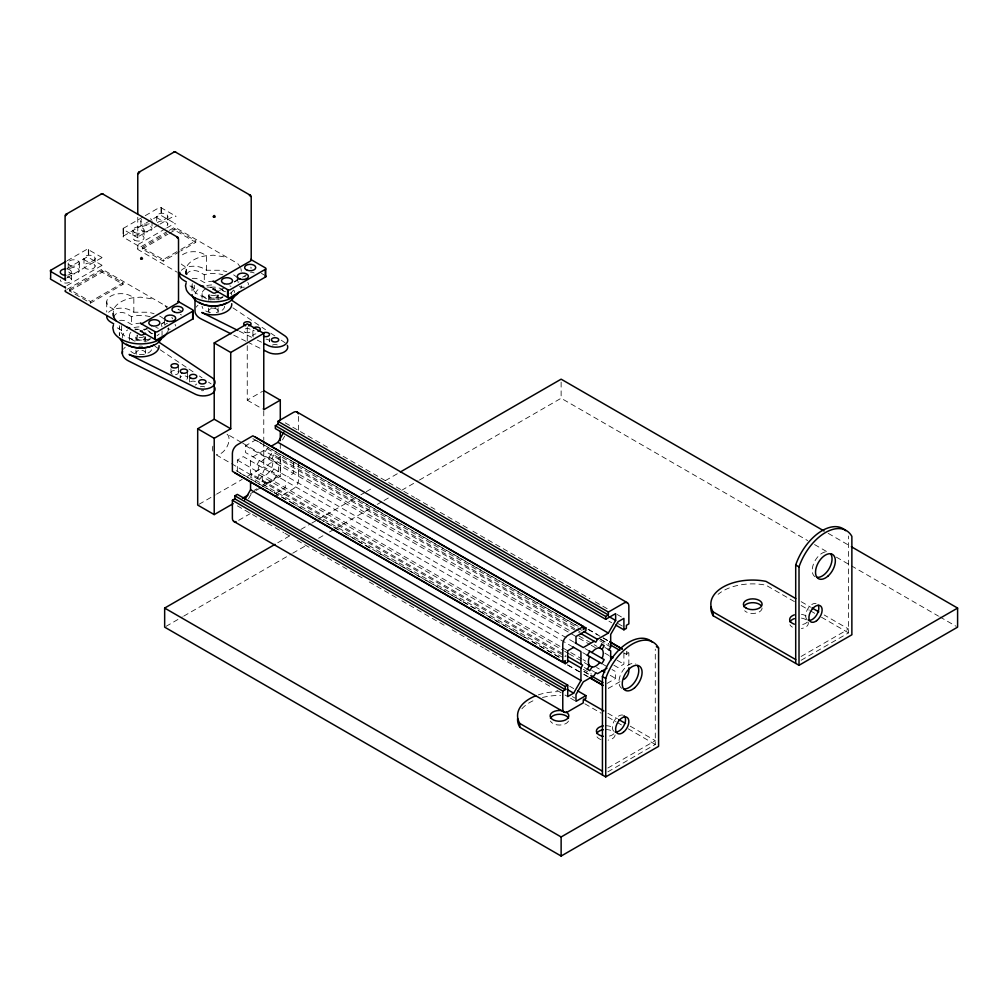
<?xml version="1.0" encoding="UTF-8"?>
<svg xmlns="http://www.w3.org/2000/svg" width="1008" height="1008" viewBox="0 0 1008 1008"><rect width="100%" height="100%" fill="white"/><g stroke="black" fill="none" stroke-linecap="round" stroke-linejoin="round"><path stroke-width="0.75" stroke-dasharray="5 3.75" d="M137.768 249.001L137.768 245.133M237.334 471.492L237.334 460.051L243.268 456.624L572.557 646.745M250.551 460.832L250.551 473.395L565.992 655.515M280.287 472.613L280.287 460.051M293.504 461.954L293.504 473.395L287.582 476.822M298.456 462.143L298.456 480.073A7.006 4.045 -60 0 1 293.504 488.666L280.564 496.138M298.456 430.164L298.456 415.22M613.897 665.217L617.98 667.573L623.902 664.146L623.902 652.705M628.853 664.852L628.853 652.894L626.132 651.332M112.795 316.159L113.74 309.091A27.884 16.103 0 0 1 133.472 297.7L140.692 297.158L154.06 299.174M185.485 274.201L186.43 267.12A27.884 16.103 0 0 1 206.149 255.742L213.368 255.188L226.75 257.216M259.157 465.797L258.98 466.15A10.508 6.073 -60 0 0 258.98 474.73L563.333 650.5M271.694 467.649L271.858 467.296A10.508 6.073 -60 0 0 271.858 458.716L273.798 454.91M257.04 464.587L259.384 460.543M252.202 474.352L250.551 477.212L565.614 659.106M265.419 451.458L267.07 448.598L269.791 447.035M257.04 478.535L259.157 474.881M261.488 461.752L261.702 461.437A10.508 6.073 -60 0 1 269.136 457.141L271.467 453.562L574.661 628.614M248.51 498.708L252.164 492.395M259.384 479.884L261.702 476.305A10.508 6.073 -60 0 0 269.136 472.009L269.363 471.694M282.479 439.879L284.672 436.086M263.768 484.848L265.419 481.988M278.636 459.094L280.287 456.233M271.467 472.916L273.798 468.859M121.59 325.685L121.59 330.334L120.053 332.35A21.357 12.335 0 0 0 119.322 335.551L119.322 327.789M194.279 285.277L194.279 288.376L192.742 290.392A21.357 12.335 0 0 0 192.087 292.509M138.31 245.889L123.631 237.409A1.852 1.071 0 0 1 123.341 236.111L123.341 228.362L143.905 216.43M123.341 236.111L158.773 215.599A1.852 1.071 0 0 1 161.015 215.435L176.085 224.078M67.158 260.744L86.083 249.82A1.852 1.071 0 0 1 88.326 249.644L103.396 258.3M145.253 215.662L158.773 207.85A1.852 1.071 0 0 1 161.015 207.686L176.085 216.329M67.158 268.493L86.083 257.569A1.852 1.071 0 0 1 88.326 257.405L103.396 266.049M66.982 277.805L100.775 258.3A1.852 1.071 0 0 1 103.005 258.124M158.596 224.91L138.31 236.615A1.852 1.071 0 0 0 138.02 237.913L138.31 238.14M159.944 224.129L173.452 216.329A1.852 1.071 0 0 1 175.694 216.166M66.982 285.554L100.775 266.049A1.852 1.071 0 0 1 103.005 265.873M165.35 228.766L138.31 244.377A1.852 1.071 0 0 0 138.02 245.662M166.698 227.984L173.452 224.078A1.852 1.071 0 0 1 175.694 223.915M66.982 289.435L100.775 269.93A1.852 1.071 0 0 1 103.396 269.93L167.656 307.024M168.046 231.084L138.31 248.245A1.852 1.071 0 0 0 138.31 249.757L176.98 272.084M169.407 230.303L173.452 227.959A1.852 1.071 0 0 1 176.085 227.959L237.762 263.567L240.307 267.12M69.565 289.46L102.085 270.686L123.064 282.794L123.064 284.306L90.544 303.08L69.565 290.972L69.565 289.46L90.544 301.568L123.064 282.794M179.487 251.735L163.233 261.122L142.254 249.001L142.254 247.489L166.635 233.415M172.053 230.278L174.775 228.715L195.754 240.824L195.754 242.348L180.848 250.954M69.565 290.972L102.085 272.198L123.064 284.306M142.254 249.001L167.996 234.146M169.344 233.365L174.775 230.227L195.754 242.348M142.254 247.489L163.233 259.598L179.487 250.211M180.848 249.43L195.754 240.824M144.182 330.133L146.891 328.57M161.759 323.858L164.455 322.308M219.58 290.48L224.986 287.356M234.448 281.9L241.202 277.994M242.55 277.213L247.955 274.1M247.25 345.643L247.25 400.151L262.496 391.343M573.98 642.172L245.599 452.579L245.599 445.738L255.515 440.017M252.895 456.788L263.768 450.513L579.411 632.747M199.042 504.29L215.221 494.941M216.569 494.159L242.197 479.367M247.59 476.255L263.768 466.918L280.287 476.456L280.287 454.646M254.255 490.342L256.977 488.767M267.07 482.933L277.956 476.658M250.627 493.58L254.671 491.249M256.019 490.468L261.412 487.355M262.76 486.574L280.287 476.456M275.335 493.429L285.251 487.708L285.251 480.866M275.335 496.289L277.981 494.764M238.631 520.342L250.274 513.614M277.742 542.783L290.002 535.702M300.901 529.414L310.439 523.908M311.8 523.114L317.243 519.977M318.604 519.183L355.396 497.952M360.851 494.802L364.934 492.446M366.295 491.652L373.111 487.721M385.371 480.64L397.631 473.558M166.018 626.359L182.36 616.921M183.721 616.14L291.362 553.997M292.723 553.203L306.344 545.341M318.604 538.259L324.059 535.109M329.515 531.972L333.598 529.603M334.958 528.822L371.75 507.578M377.194 504.441L382.649 501.291M384.01 500.51L389.453 497.36M401.713 490.279L418.068 480.841M419.429 480.047L561.128 398.248L807.736 540.616M623.662 652.756L626.384 654.331L628.853 652.894M606.967 683.462L615.636 678.46L615.636 671.618L611.995 669.514M620.021 681.647L608.378 688.376L608.378 685.516M607.849 768.033L655.288 740.641L629.559 725.785M801.133 656.447L848.572 629.055L824.191 614.981M607.849 771.851L655.288 744.458L655.288 649.165M801.133 660.265L848.572 632.873L848.572 536.017M186.946 274.68A7.119 4.108 0 0 1 191.344 270.887A7.119 4.108 0 0 1 199.105 271.782L204.284 274.768L207.837 273.911A21.357 12.335 0 0 1 222.831 274.768M192.226 278.46A7.119 4.108 0 0 1 199.105 279.531L204.284 282.517L207.837 281.673A21.357 12.335 0 0 1 211.982 281.27M114.509 317.709A7.119 4.108 0 0 1 117.823 313.085A7.119 4.108 0 0 1 126.416 313.74L131.594 316.726L135.16 315.882A21.357 12.335 0 0 1 150.142 316.739M119.536 320.431A7.119 4.108 0 0 1 126.416 321.489L131.594 324.488L135.16 323.631A21.357 12.335 0 0 1 139.293 323.24M181.314 270.333A14.238 8.228 0 0 1 203.717 268.632L206.527 270.245L220.588 270.27A28.589 16.506 0 0 1 226.75 271.744M108.625 312.291A14.238 8.228 0 0 1 131.04 310.59L133.837 312.215L147.899 312.241A28.589 16.506 0 0 1 154.06 313.715M239.274 331.141L251.773 337.365M257.317 340.124L261.488 342.203M233.717 335.16L246.217 341.384M247.603 342.077L261.488 348.982M261.425 273.37L265.356 275.625M138.02 237.913L123.631 229.66A1.852 1.071 0 0 1 123.341 228.362M177.975 309.103L182.196 311.585M828.173 533.345L849.971 545.933M814.54 544.559L826.799 551.628M836.338 557.134L849.971 565.009M851.332 565.79L938.524 616.14M939.884 616.921L956.239 626.359M801.171 601.688L810.659 607.169M794.405 601.6L765.967 585.182A41.58 24.003 0 0 0 718.087 594.342M801.171 605.506L809.298 610.193M810.659 610.974L814.716 613.33M821.482 617.236L851.873 634.775M194.279 288.376L189.038 285.34A7.119 4.108 0 0 1 187.904 284.495M247.25 400.151L262.496 408.958M285.251 422.856L330.221 448.812M335.551 451.899L387.324 481.786M388.685 482.567L414.515 497.486M415.775 498.204L434.914 509.254M440.244 512.341L467.536 528.091M472.878 531.178L542.317 571.271M543.677 572.053L589.907 598.752M595.249 601.826L607.585 608.945M617.098 614.452L622.541 617.589M121.59 330.334L116.348 327.31A7.119 4.108 0 0 1 114.509 325.471M618.219 623.675L622.301 626.031M608.945 621.18L611.667 622.755M588.307 629.294L597.832 634.788M603.263 637.925L608.706 641.075M588.067 629.345L601.663 637.195M603.023 637.988L608.467 641.126M256.876 440.798L577.748 626.056M600.793 639.362L608.945 644.074M252.869 438.682L578.794 626.85M600.541 639.412L608.706 644.125M267.07 448.598L582.511 630.718M599.81 640.71L605.241 643.847M606.602 644.629L610.684 646.985M576.022 629.395L580.104 631.751M604.951 647.489L609.034 649.845M269.363 457.216L571.196 631.474M578.97 635.972L597.038 646.393M241.391 442.411L226.661 433.906A11.68 6.741 -60 0 1 227.367 446.053A11.68 6.741 -60 0 1 216.695 454.671M242.739 443.192L276.217 462.521A11.68 6.741 -60 0 1 272.513 480.614A11.68 6.741 -60 0 1 262.395 474.781A11.68 6.741 -60 0 1 276.217 462.521M245.599 445.738L589.907 644.528M591.268 645.309L595.35 647.665M604.863 653.159L608.945 655.515M617.098 660.227L623.902 664.146M585.081 648.585L589.781 651.294M582.75 652.63L586.152 654.595M602.91 664.272L606.992 666.628M237.334 460.051L569.419 651.773M570.767 652.554L581.654 658.829M583.015 659.623L585.724 661.185M596.61 667.472L599.332 669.035M610.205 675.322L615.636 678.46M564.694 651.294L568.764 653.638M569.155 653.864L587.803 664.637M591.734 670.383L596.106 672.903M216.317 454.91L565.69 656.725M584.338 667.498L587.059 669.073M583.292 669.312L591.444 674.024M236.225 470.66L560.788 658.048M583.897 671.391L589.34 674.528M240.055 473.067L272.689 491.904M274.05 492.685L290.367 502.11M291.652 502.853L306.684 511.522M307.969 512.266L324.286 521.69M325.647 522.472L339.318 530.372M344.673 533.459L356.983 540.565M358.268 541.309L371.939 549.209M377.383 552.346L427.694 581.389M429.055 582.17L461.677 601.02M462.962 601.763L479.279 611.176M480.64 611.957L511.988 630.063M513.274 630.806L526.945 638.694M532.312 641.794L559.579 657.531M583.972 671.618L589.415 674.755M567.58 664.826L582.536 673.457M583.897 674.251L587.979 676.607M567.655 665.066L582.611 673.697M583.972 674.478L588.055 676.834M569.596 686.209L573.665 688.565M607.9 713.286L617.375 718.754M572.38 696.591L575.102 698.166M584.879 703.811L601.121 713.185M607.9 717.091L616.027 721.791M617.375 722.572L621.432 724.916M628.211 728.822L658.589 746.361M237.334 505.827L283.664 532.577M284.924 533.308L291.829 537.289M297.158 540.364L363.888 578.894M369.23 581.969L396.522 597.731M401.852 600.806L446.821 626.774M452.164 629.861L471.303 640.899M472.563 641.63L483.437 647.905M484.798 648.698L551.515 687.217M556.857 690.304L563.661 694.222M565.009 695.016L567.731 696.578M570.553 698.204L574.636 700.56M232.886 307.831L265.532 329.692M270.749 333.182L275.978 336.685M281.194 340.175L285.113 342.796M154.98 346.298L158.899 348.919M160.209 349.801L187.627 368.159M188.924 369.029L194.153 372.532M199.37 376.022L201.978 377.773M208.517 382.145L211.126 383.897M250.664 267.145L250.954 267.372A1.852 1.071 0 0 1 250.954 268.43M165.073 305.537L167.63 309.091M185.485 271.291L186.115 274.075M112.795 313.261L113.74 317.432M626.384 651.281L626.384 654.331M561.128 382.108L561.128 398.248M280.287 443.671L280.287 448.421M269.527 338.474L269.527 341.183M263.768 410.861L263.768 440.446M263.768 441.995L263.768 466.918M252.882 330.649L252.882 336.08M247.25 326.957L247.25 344.093M237.296 276.28L237.296 282.492M218.119 295.369L218.119 300.019M218.119 307.768L218.119 310.88M216.934 295.155L216.934 299.88M209.815 299.88L209.815 293.58A3.566 2.054 0 0 0 210.294 294.613M208.631 295.659L208.631 300.308M208.631 308.057L208.631 311.157M206.527 270.245L206.527 255.717L203.717 254.092A14.238 8.228 0 0 0 181.314 255.793M204.284 274.768L204.284 282.517M202.091 293.58L202.091 298.305M192.011 285.831L192.011 292.03M189.428 377.95L189.428 382.019M187.614 372.393L187.614 377.824M186.379 274.604L186.379 267.334L183.582 265.721A14.238 8.228 0 0 1 181.314 264.02M180.205 375.329L180.205 378.05A3.704 2.142 0 0 1 183.33 375.82A3.704 2.142 0 0 1 187.488 377.383A3.704 2.142 0 0 1 185.233 379.94M178.378 367.063L178.378 372.494M174.775 228.715L174.775 230.227M170.969 368.651L170.969 372.721M167.807 216.455A5.569 3.213 0 0 1 159.453 219.227A5.569 3.213 0 0 1 159.478 213.658A5.569 3.213 0 0 1 167.807 216.455L167.807 224.204M164.619 319.801L164.619 324.45M163.233 259.598L163.233 261.122M162.049 330.889L162.049 335.551M161.393 207.85L161.393 215.599M161.015 207.686L161.015 215.435M156.681 216.43L156.681 221.092M152.032 221.004L152.032 228.753M145.429 337.34L145.429 341.989M145.429 349.738L145.429 352.838M144.245 337.126L144.245 341.851M144.081 230.139L144.081 237.888M140.893 221.029L140.893 228.778M137.768 217.274L137.768 237.371M137.126 335.551L137.126 341.851M135.941 337.617L135.941 340.717M135.941 350.028L135.941 353.128M133.837 312.215L133.837 297.675L131.04 296.062A14.238 8.228 0 0 0 110.893 296.062A14.238 8.228 0 0 0 110.893 307.692L113.702 309.305L113.702 318.024M132.955 230.152L132.955 237.913M131.594 316.726L131.594 324.488M129.415 335.551L129.415 340.276M123.631 228.136L123.631 235.897M123.089 228.904L123.089 236.653M106.722 301.871L106.722 312.052M102.085 270.686L102.085 272.198M95.117 258.426A5.569 3.213 0 0 1 86.764 261.185A5.569 3.213 0 0 1 86.789 255.629A5.569 3.213 0 0 1 95.117 258.426L95.117 266.175A5.569 3.213 0 0 1 86.764 268.934A5.569 3.213 0 0 1 86.789 263.378A5.569 3.213 0 0 1 95.117 266.175M90.544 301.568L90.544 303.08M88.704 249.82L88.704 257.569M88.326 249.644L88.326 257.405M83.992 258.401L83.992 266.15M79.342 262.975L79.342 270.724M67.246 269.01A5.569 3.213 0 0 1 71.392 272.097L71.392 279.859M68.216 262.987L68.216 270.749M212.839 451.105A11.68 6.741 -60 0 1 212.839 446.166M237.523 279.342A27.884 16.103 0 0 1 234.335 281.912M211.919 287.368A27.884 16.103 0 0 1 206.149 286.852M240.836 268.493A27.884 16.103 0 0 1 241.265 271.291M251.143 272.059A1.852 1.071 0 0 1 250.664 272.538M245.36 276.885A5.569 3.213 0 0 1 244.818 276.116M251.647 272.185A5.569 3.213 0 0 1 254.142 273.029M247.691 282.454A5.569 3.213 0 0 1 248.233 284.886M244.289 287.154A5.569 3.213 0 0 1 238.921 286.31M238.052 282.429A5.569 3.213 0 0 1 238.946 281.774M225.565 291.753A5.569 3.213 0 0 1 221.458 288.641M229.824 285.881A5.569 3.213 0 0 1 230.971 286.385M149.26 223.789A5.569 3.213 0 0 1 142.544 223.297A5.569 3.213 0 0 1 141.637 219.416M150.381 218.736A5.569 3.213 0 0 1 151.83 220.172M157.437 222.579A5.569 3.213 0 0 1 166.194 221.936A5.569 3.213 0 0 1 165.01 226.989M233.453 290.039A21.357 12.335 0 0 1 229.736 293.756M222.831 296.894A21.357 12.335 0 0 1 200.554 295.697A21.357 12.335 0 0 1 192.339 283.689M233.642 274.856A28.589 16.506 0 0 1 237.762 278.107M241.265 285.831A27.884 16.103 0 0 1 240.836 288.628M234.007 290.392A21.357 12.335 0 0 1 234.65 292.509M266.011 339.167A3.704 2.142 0 0 1 269.287 340.528A3.704 2.142 0 0 1 268.443 342.808M272.437 345.114A3.704 2.142 0 0 1 277.931 345.278M195.199 293.857A18.396 10.622 0 0 1 200.365 287.998M206.779 285.592A18.396 10.622 0 0 1 214.339 284.911M231.147 292.761A18.396 10.622 0 0 1 231.739 294.953M254.255 330.851A3.704 2.142 0 0 1 253.285 330.158M253.285 336.937A3.704 2.142 0 0 1 253.714 334.618A3.704 2.142 0 0 1 257.557 333.9M196.195 307.213A18.396 10.622 0 0 1 197.946 305.235M209.147 312.266A4.75 2.747 0 0 1 213.62 308.284A4.75 2.747 0 0 1 217.35 312.505M217.955 294.802A4.75 2.747 0 0 1 212.146 298.166A4.75 2.747 0 0 1 210.017 293.58M223.133 296.831A11.277 6.514 0 0 1 216.292 299.867A11.277 6.514 0 0 0 210.458 299.893A11.277 6.514 0 0 1 205.405 288.981M210.458 287.293A11.277 6.514 0 0 1 224.267 291.892M215.888 295.029A3.566 2.054 0 0 1 210.848 295.029M224.645 306.18A11.277 6.514 0 0 1 216.292 312.467M210.458 312.467A11.277 6.514 0 0 1 202.091 306.18M215.888 307.629A3.566 2.054 0 0 1 210.848 307.629M163.876 322.195A27.884 16.103 0 0 1 161.645 323.883M147.899 328.81A27.884 16.103 0 0 1 143.602 329.276A11.277 6.514 0 0 1 151.956 335.551M139.23 329.339A27.884 16.103 0 0 1 134.883 329.011M178.277 309.33A1.852 1.071 0 0 1 178.517 309.872M172.67 318.856A5.569 3.213 0 0 1 171.94 317.243M180.306 314.483A5.569 3.213 0 0 1 181.453 314.987M170.163 329.225A5.569 3.213 0 0 1 167.378 328.784M164.808 325.168A5.569 3.213 0 0 1 167.416 323.228M175.001 324.412A5.569 3.213 0 0 1 175.745 326.025M152.876 333.711A5.569 3.213 0 0 1 148.957 331.443M155.799 327.512A5.569 3.213 0 0 1 158.281 328.356M71.392 272.097A5.569 3.213 0 0 1 67.284 275.209M67.246 276.759A5.569 3.213 0 0 1 71.316 280.413A5.569 3.213 0 0 1 65.356 283.059A5.569 3.213 0 0 1 60.266 279.871M159.188 333.963A21.357 12.335 0 0 1 157.046 335.727M150.142 338.852A21.357 12.335 0 0 1 127.865 337.655A21.357 12.335 0 0 1 119.65 325.647M161.318 324.601A21.357 12.335 0 0 1 161.973 326.718M159.692 316.084A28.589 16.506 0 0 1 164.203 319.234M168.575 327.789A27.884 16.103 0 0 1 167.63 331.96M196.598 384.035A3.704 2.142 0 0 1 195.161 385.056M190.512 381.755A3.704 2.142 0 0 1 196.434 382.297M203.692 390.587A3.704 2.142 0 0 1 201.411 390.663M200.353 386.795A3.704 2.142 0 0 1 204.7 386.933M171.095 373.162A3.704 2.142 0 0 1 173.842 370.516A3.704 2.142 0 0 1 178.315 372.191A3.704 2.142 0 0 1 175.253 374.724M172.343 374.27A3.704 2.142 0 0 1 171.373 373.577M122.321 338.033A18.396 10.622 0 0 1 127.676 329.969M134.089 327.562A18.396 10.622 0 0 1 141.649 326.869M123.518 349.171A18.396 10.622 0 0 1 125.257 347.193M141.914 350.33A4.75 2.747 0 0 1 145.114 353.959M136.458 354.224A4.75 2.747 0 0 1 139.948 350.28M144.913 336.231A4.75 2.747 0 0 1 143.275 339.772A4.75 2.747 0 0 1 137 339.205A4.75 2.747 0 0 1 137.327 335.538M150.444 338.801A11.277 6.514 0 0 1 146.324 341.183M135.047 341.183A11.277 6.514 0 0 1 130.927 332.287M135.047 329.906A11.277 6.514 0 0 1 137.768 329.263M143.766 336.571A3.566 2.054 0 0 1 137.605 336.571M137.252 336.08A3.566 2.054 0 0 1 137.252 335.009M138.902 346.361A3.566 2.054 0 0 1 142.468 346.361M151.578 349.826A11.277 6.514 0 0 1 137.768 354.425M135.047 353.783A11.277 6.514 0 0 1 129.415 348.138M815.132 576.752A14.011 8.089 -60 0 1 814.275 562.174A14.011 8.089 -60 0 1 827.089 551.83M807.131 619.681A9.349 5.393 -60 0 1 807.395 609.475A9.349 5.393 -60 0 1 816.064 603.452M762.098 608.076A9.349 5.393 0 0 1 755.168 613.28A9.349 5.393 0 0 1 744.66 610.772M807.106 622.213A9.349 5.393 0 0 1 801.423 624.733M801.423 614.3A9.349 5.393 0 0 1 807.106 616.82M808.038 621.936A9.349 5.393 0 0 1 801.423 628.538M792.401 627.152A9.349 5.393 0 0 1 789.982 624.733M801.423 618.118A9.349 5.393 0 0 1 807.106 620.638M621.848 688.338A14.011 8.089 -60 0 1 621.848 672.147A14.011 8.089 -60 0 1 635.872 664.058M613.847 731.279A9.349 5.393 -60 0 1 614.111 721.073A9.349 5.393 -60 0 1 622.78 715.05M521.867 708.826A41.58 24.003 0 0 1 535.689 699.64M542.455 697.486A41.58 24.003 0 0 1 560.549 695.47M568.499 721.06A9.349 5.393 0 0 1 559.478 725.054A9.349 5.393 0 0 1 550.444 721.06M538.31 694.877A41.58 24.003 0 0 1 557.462 691.664M613.822 733.799A9.349 5.393 0 0 1 608.152 736.319M605.732 725.71A9.349 5.393 0 0 1 613.822 728.406M615.069 734.92A9.349 5.393 0 0 1 608.152 740.137M601.058 739.595A9.349 5.393 0 0 1 596.698 736.319M605.732 729.527A9.349 5.393 0 0 1 613.822 732.224M134.593 232.42A5.569 3.213 0 0 0 143.892 230.971A5.569 3.213 0 0 0 137.063 227.052A5.569 3.213 0 0 0 134.593 232.42M142.544 231.046A5.569 3.213 0 0 0 151.843 229.585A5.569 3.213 0 0 0 145.001 225.666A5.569 3.213 0 0 0 142.544 231.046M134.593 240.181A5.569 3.213 0 0 0 143.892 238.72A5.569 3.213 0 0 0 137.063 234.801A5.569 3.213 0 0 0 134.593 240.181M245.032 332.3A3.704 2.142 0 0 0 251.017 330.977A3.704 2.142 0 0 0 246.028 328.646A3.704 2.142 0 0 0 245.032 332.3M69.854 265.255A5.569 3.213 0 0 0 79.153 263.806A5.569 3.213 0 0 0 72.324 259.875A5.569 3.213 0 0 0 69.854 265.255M69.854 273.017A5.569 3.213 0 0 0 79.153 271.555A5.569 3.213 0 0 0 72.324 267.637A5.569 3.213 0 0 0 69.854 273.017"/><path stroke-width="1.5" d="M567.353 656.296L582.599 665.104L580.948 667.964L580.948 680.526L573.653 693.164L567.731 696.578L567.731 685.138L565.261 686.561L565.261 689.623L234.864 498.859L232.382 500.296L232.382 518.225A7.006 4.045 -60 0 0 236.061 521.64M565.261 689.623L562.779 691.047L562.779 708.977A7.006 4.045 -60 0 0 567.731 711.837L583.267 702.878L583.267 700.018L585.9 698.494L585.9 695.621L577.748 690.921M583.267 626.573L252.869 435.821L237.334 444.793A7.006 4.045 -60 0 0 232.382 453.373L232.382 471.303L562.779 662.054L562.779 644.125A7.006 4.045 -60 0 1 567.731 635.544L583.267 626.573L583.267 629.433L585.9 627.908L585.9 630.769L575.996 636.489L575.996 643.331M580.948 664.146L580.948 651.584L572.796 646.884M615.749 625.111L623.902 629.811L623.902 618.37L617.98 621.785L610.684 634.423L610.684 646.985L609.034 649.845M113.4 325.156L112.795 327.789L113.74 331.96A28.589 16.506 0 0 0 133.472 343.35A27.884 16.103 0 0 0 167.101 332.968M186.089 283.198L185.485 285.831L186.43 290.002A28.589 16.506 0 0 0 206.149 301.379A27.884 16.103 0 0 0 239.135 291.992M589.541 656.548L589.378 656.901A10.508 6.073 -60 0 0 589.378 665.482L587.437 669.287M602.091 658.4L602.255 658.048A10.508 6.073 -60 0 0 602.255 649.467L599.369 647.741M244.717 499.88L250.551 489.775L250.551 481.925M271.152 446.242L277.956 442.323L283.79 432.218M587.437 655.339L589.781 651.294M623.902 629.811L626.384 628.387L626.384 625.338L628.853 623.902L628.853 605.972A7.006 4.045 -60 0 0 623.902 603.112L608.378 612.07L608.378 614.943L277.981 424.192L275.335 425.716L275.335 428.576L605.732 619.328L615.636 613.607L615.636 620.437L608.353 633.074L597.467 639.349L595.816 642.209L580.57 633.415M601.864 644.314L599.533 647.892A10.508 6.073 -60 0 0 592.099 652.189L591.885 652.504M599.747 662.445L599.533 662.76A10.508 6.073 -60 0 1 592.099 667.057L589.781 670.635L587.059 669.073M602.091 649.316L604.195 645.662L601.474 644.087M66.011 214.326L65.545 214.717A1.6 0.932 0 0 0 65.545 215.636L66.011 215.397A1.852 1.071 -60 0 1 66.944 214.414A1.852 1.071 60 0 0 66.011 214.326L101.279 194.078A1.6 0.932 0 0 1 102.879 194.078L178.063 237.485A1.6 0.932 0 0 1 178.063 238.405L177.597 238.165A1.852 1.071 60 0 0 176.665 237.195A1.852 1.071 -60 0 1 177.597 237.094M138.701 172.355L138.235 172.746A1.6 0.932 0 0 0 138.235 173.678L138.701 173.426A1.852 1.071 -60 0 1 139.633 172.456A1.852 1.071 60 0 0 138.701 172.355L173.968 152.12A1.6 0.932 0 0 1 175.568 152.12L250.74 195.514A1.6 0.932 0 0 1 250.74 196.447L250.286 196.207A1.852 1.071 60 0 0 249.354 195.224A1.852 1.071 -60 0 1 250.286 195.136M65.633 287.847L50.942 279.367A1.852 1.071 0 0 1 50.652 278.082L50.652 270.333L65.81 261.526M140.213 323.165L155.282 331.808A1.852 1.071 0 0 0 157.525 331.645L192.956 311.132A1.852 1.071 0 0 0 192.667 309.834L177.975 301.354M140.213 330.914L155.282 339.557A1.852 1.071 0 0 0 157.525 339.394L192.956 318.881A1.852 1.071 0 0 0 192.956 317.81M212.902 281.194L227.972 289.838A1.852 1.071 0 0 0 230.215 289.674L265.646 269.161A1.852 1.071 0 0 0 265.356 267.876L250.664 259.396M212.902 288.943L227.972 297.599A1.852 1.071 0 0 0 230.215 297.423L265.646 276.91A1.852 1.071 0 0 0 265.646 275.839M145.543 333.232L142.834 334.795A1.852 1.071 0 0 1 140.213 334.795L65.633 291.728A1.852 1.071 0 0 1 65.633 290.216M218.232 291.262L215.523 292.824A1.852 1.071 0 0 1 212.902 292.824L178.315 272.853M233.087 503.698L214.213 514.597L197.694 505.071L197.694 428.765L214.213 419.227L214.213 342.922L247.25 323.845L263.768 333.383L263.768 409.689L280.287 400.151L280.287 420.399M214.213 342.922L230.731 352.46L263.768 333.383M197.694 428.765L214.213 438.304L230.731 428.765L230.731 352.46M277.981 424.192L277.981 421.319L293.504 412.36A7.006 4.045 -60 0 1 298.292 413.834M234.864 498.859L234.864 495.81L237.334 494.386L567.731 685.138M242.525 498.254L247.93 495.142M851.332 546.714L957.6 608.076L957.6 627.152L561.128 856.044L164.657 627.152L164.657 608.076L275.008 544.358M400.352 471.983L561.128 379.172L824.078 530.989M275.335 425.716L605.732 616.468L608.378 614.943M573.653 647.375L567.731 650.803L567.731 662.243L565.261 663.68L234.864 472.928M594.166 641.264L583.292 647.539L575.127 642.827M562.779 662.054L565.261 660.618L565.261 663.68M606.992 668.191L597.467 673.684L595.816 672.739L594.166 675.599L583.292 681.874L575.996 694.512L575.996 701.354L585.9 695.621M517.595 718.502A41.58 24.003 0 0 0 519.826 727.297L605.732 776.891L658.589 746.361L658.589 647.968L656.384 646.695M799.016 665.293L851.873 634.775L851.873 536.382A41.58 24.016 -60 0 0 825.439 532.564A41.58 24.016 -60 0 0 799.016 566.899L799.016 665.293L713.11 615.699A41.58 24.003 0 0 1 710.879 606.904M164.657 608.076L561.128 836.968L957.6 608.076M200 285.377L203.692 286.259M127.31 327.335L129.767 327.928M237.888 330.448L201.802 312.493A18.396 10.622 0 0 0 221.722 313.702A18.396 10.622 0 0 0 231.739 303.673M264.26 343.577L268.418 345.656A11.869 6.854 0 0 0 284.281 345.177A11.869 6.854 0 0 0 285.113 336.017L231.588 300.17M230.945 333.787L201.802 319.271A18.396 10.622 0 0 1 194.998 311.573L194.998 297.625M264.26 350.368L268.418 352.435A11.869 6.854 0 0 0 282.353 352.863A11.869 6.854 0 0 0 287.356 345.341M65.633 280.098L50.942 271.618A1.852 1.071 0 0 1 50.652 270.333M845.725 530.712A41.58 24.016 -60 0 0 795.703 564.984L799.016 566.899M795.766 598.563L765.967 581.364A41.58 24.003 0 0 0 723.026 587.084A41.58 24.003 0 0 0 713.11 611.881L713.11 615.699M812.007 607.95L818.786 611.856M186.379 281.875L183.582 280.262A14.238 8.228 0 0 1 179.89 272.311M713.11 611.881L795.703 659.572M263.768 390.613L280.287 400.151M297.007 412.007L627.404 602.759M113.702 323.845L110.893 322.22A14.238 8.228 0 0 1 106.722 316.411M277.981 421.319L608.378 612.07M608.845 616.518L615.636 620.437M277.956 442.323L608.353 633.074M255.515 437.157L585.9 627.908M610.067 641.857L622.301 648.925M609.827 641.907L622.062 648.976M610.306 644.855L619.819 650.349M583.871 631.499L597.467 639.349M214.213 419.227L230.731 428.765M607.963 649.228L610.684 650.803L610.684 660.215M610.306 656.296L613.028 657.871M589.163 650.941L604.195 659.61L601.864 663.667L586.832 654.986M602.041 670.61L604.762 672.185M587.803 664.637L591.885 666.994M652.441 642.31A41.58 24.016 -60 0 0 602.431 676.582L605.732 678.485L605.732 776.891M567.353 660.114L580.948 667.964M590.776 675.549L603.011 682.605M590.701 678.17L602.935 685.238M589.415 677.628L603.011 685.478M250.551 489.775L580.948 680.526M234.864 495.81L565.261 686.561M566.861 689.233L573.653 693.164M583.519 699.212L603.83 710.942M618.723 719.536L625.502 723.442M232.382 500.296L562.779 691.047M233.831 521.438L564.228 712.19M535.689 695.835A41.58 24.003 0 0 0 519.826 723.479L602.431 771.17M158.899 342.14L212.423 377.987A11.869 6.854 0 0 1 211.592 387.135A11.869 6.854 0 0 1 195.741 387.626L129.112 354.451A18.396 10.622 0 0 0 149.033 355.66A18.396 10.622 0 0 0 159.05 345.643M114.597 318.616L116.298 320.985M795.703 564.984L795.703 663.39M628.853 667.838L628.853 670.824A7.006 4.045 -60 0 1 623.902 679.417M605.732 616.468L605.732 619.328M602.431 676.582L602.431 774.976M561.128 836.968L561.128 856.044M519.826 723.479L519.826 727.297M280.287 431.298L280.287 440.635M265.646 269.161L265.646 276.91M265.356 269.388L265.356 277.137M251.206 196.736L251.206 260.152M227.972 289.838L227.972 297.599M227.581 289.674L227.581 297.423M214.213 438.304L214.213 514.597M192.956 311.132L192.956 318.881M192.667 311.346L192.667 319.108M178.517 238.707L178.517 302.11M155.282 331.808L155.282 339.557M154.904 331.645L154.904 339.394M137.768 173.968L137.768 214.175M122.321 339.583L122.321 353.543M65.092 215.926L65.092 279.342M215.132 289.12A1.852 1.071 0 0 1 213.28 289.12M250.954 259.61A1.852 1.071 0 0 1 250.664 260.908L215.523 281.194A1.852 1.071 0 0 1 213.28 281.371M175.694 152.069A1.852 1.071 -60 0 0 174.775 152.158A1.852 1.071 60 0 0 173.842 152.069M234.65 294.651A21.357 12.335 0 0 1 213.368 305.915A21.357 12.335 0 0 1 192.087 294.651M262.71 333.346A3.704 2.142 0 0 1 267.952 332.766A3.704 2.142 0 0 1 268.783 335.803A3.704 2.142 0 0 1 263.491 336.181M226.384 303.017A18.396 10.622 0 0 1 199.08 302.198M245.675 325.76A3.704 2.142 0 0 1 244.566 322.447A3.704 2.142 0 0 1 250.4 322.623A3.704 2.142 0 0 1 248.686 325.861M253.487 328.016A3.704 2.142 0 0 1 259.472 327.839A3.704 2.142 0 0 1 257.922 331.191M65.331 279.884A1.852 1.071 0 0 1 65.633 278.586M142.456 331.078A1.852 1.071 0 0 1 140.603 331.078M65.848 275.323A5.569 3.213 0 0 1 60.266 272.122A5.569 3.213 0 0 1 65.81 268.897M65.331 287.633A1.852 1.071 0 0 1 65.155 286.814M178.277 301.581A1.852 1.071 0 0 1 177.975 302.866L142.834 323.165A1.852 1.071 0 0 1 140.603 323.329M103.005 194.04A1.852 1.071 -60 0 0 102.085 194.128A1.852 1.071 60 0 0 101.153 194.04M161.318 338.738A21.357 12.335 0 0 1 140.692 347.873A21.357 12.335 0 0 1 120.053 338.738M153.695 344.988A18.396 10.622 0 0 1 126.391 344.156M214.666 387.311A11.869 6.854 0 0 1 209.664 394.821A11.869 6.854 0 0 1 195.741 394.405L129.112 361.242A18.396 10.622 0 0 1 122.522 351.326M830.718 553.934A14.011 8.089 -60 0 1 829.143 568.651A14.011 8.089 -60 0 1 817.186 577.382M818.231 605.241A9.349 5.393 -60 0 1 816.43 615.334A9.349 5.393 -60 0 1 808.391 620.311M794.342 624.191A9.349 5.393 0 0 1 794.342 614.842M743.728 606.677A9.349 5.393 0 0 1 751.54 602.721A9.349 5.393 0 0 1 760.851 605.38M789.982 621.936A9.349 5.393 0 0 1 794.342 618.66M637.447 665.519A14.011 8.089 -60 0 1 635.872 680.249A14.011 8.089 -60 0 1 623.902 688.968M624.04 715.68A9.349 5.393 -60 0 1 623.788 725.886A9.349 5.393 -60 0 1 615.119 731.909M605.732 678.485A41.58 24.016 -60 0 1 632.167 644.15A41.58 24.016 -60 0 1 658.589 647.968M566.08 712.026A9.349 5.393 0 0 1 563.422 720.733A9.349 5.393 0 0 1 550.166 716.323A9.349 5.393 0 0 1 561.897 710.64M603.313 736.319A9.349 5.393 0 0 1 596.383 731.102A9.349 5.393 0 0 1 603.313 725.899M550.444 718.263A9.349 5.393 0 0 1 559.478 714.269A9.349 5.393 0 0 1 568.499 718.263M596.698 733.522A9.349 5.393 0 0 1 603.313 729.716M140.868 258.577L140.717 259.043A1.6 0.932 0 0 0 142.33 259.043L142.456 258.451A1.852 1.071 60 0 0 141.523 257.481A1.852 1.071 -60 0 0 140.603 258.451L140.868 258.577M213.557 216.607L213.406 217.073A1.6 0.932 0 0 0 215.019 217.073L215.132 216.493A1.852 1.071 60 0 0 214.213 215.51A1.852 1.071 -60 0 0 213.28 216.493L213.557 216.607M247.388 270.32A5.569 3.213 0 0 0 255.755 267.548A5.569 3.213 0 0 0 247.426 264.751A5.569 3.213 0 0 0 247.388 270.32M240.068 279.077A5.569 3.213 0 0 0 248.422 276.305A5.569 3.213 0 0 0 240.093 273.508A5.569 3.213 0 0 0 240.068 279.077M224.23 283.676A5.569 3.213 0 0 0 232.583 280.904A5.569 3.213 0 0 0 224.255 278.107A5.569 3.213 0 0 0 224.23 283.676M272.714 341.51A3.704 2.142 0 0 0 278.712 340.175A3.704 2.142 0 0 0 273.722 337.844A3.704 2.142 0 0 0 272.714 341.51M174.712 312.278A5.569 3.213 0 0 0 183.065 309.519A5.569 3.213 0 0 0 174.737 306.722A5.569 3.213 0 0 0 174.712 312.278M167.378 321.035A5.569 3.213 0 0 0 175.745 318.276A5.569 3.213 0 0 0 167.416 315.479A5.569 3.213 0 0 0 167.378 321.035M151.54 325.647A5.569 3.213 0 0 0 159.894 322.875A5.569 3.213 0 0 0 151.565 320.078A5.569 3.213 0 0 0 151.54 325.647M190.802 378.151A3.704 2.142 0 0 0 196.799 376.816A3.704 2.142 0 0 0 191.81 374.485A3.704 2.142 0 0 0 190.802 378.151M200.038 383.481A3.704 2.142 0 0 0 206.035 382.145A3.704 2.142 0 0 0 201.033 379.814A3.704 2.142 0 0 0 200.038 383.481M172.343 367.492A3.704 2.142 0 0 0 178.34 366.156A3.704 2.142 0 0 0 173.338 363.825A3.704 2.142 0 0 0 172.343 367.492M181.566 372.821A3.704 2.142 0 0 0 187.564 371.486A3.704 2.142 0 0 0 182.574 369.155A3.704 2.142 0 0 0 181.566 372.821M816.631 620.689A9.349 5.393 -60 0 0 820.625 605.997A9.349 5.393 -60 0 0 809.336 614.704A9.349 5.393 -60 0 0 816.631 620.689M828.009 576.085A14.011 8.089 -60 0 0 832.457 554.375A14.011 8.089 -60 0 0 815.863 569.079A14.011 8.089 -60 0 0 828.009 576.085M746.147 608.076A9.349 5.393 0 0 0 761.783 605.657A9.349 5.393 0 0 0 750.343 599.042A9.349 5.393 0 0 0 746.147 608.076M623.347 732.274A9.349 5.393 -60 0 0 627.341 717.583A9.349 5.393 -60 0 0 616.052 726.289A9.349 5.393 -60 0 0 623.347 732.274M634.725 687.683A14.011 8.089 -60 0 0 639.173 665.96A14.011 8.089 -60 0 0 622.591 680.665A14.011 8.089 -60 0 0 634.725 687.683"/></g></svg>
